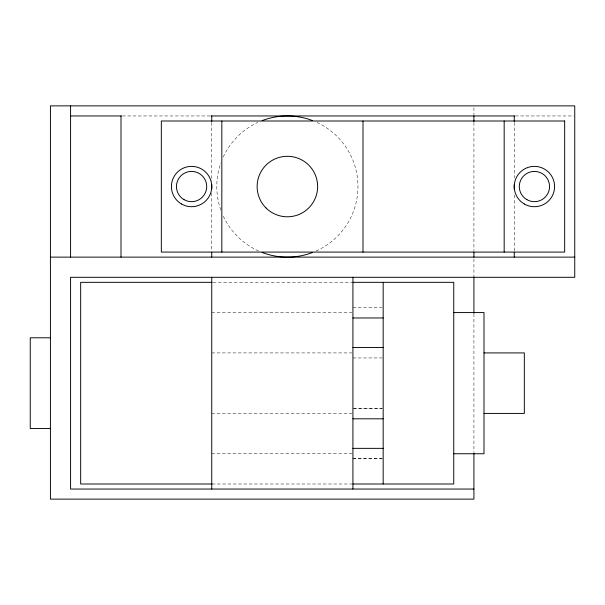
<?xml version="1.0" encoding="UTF-8"?>
<svg xmlns="http://www.w3.org/2000/svg" width="605" height="605" viewBox="0 0 605 605"><rect width="100%" height="100%" fill="white"/><g stroke="black" fill="none" stroke-linecap="round" stroke-linejoin="round"><path stroke-width="0.45" stroke-dasharray="3.02 2.27" d="M122.422 115.956L210.086 115.956M515.384 115.956L573.805 115.956M213.013 282.331L351.974 282.331M352.919 307.544L382.224 307.559M211.75 312.581L351.974 312.581M211.75 352.919L351.974 352.919M352.919 357.956L382.224 357.941M353.865 408.375L382.224 408.375M352.919 408.504L382.224 408.504M211.75 413.419L351.974 413.419M211.75 453.75L351.974 453.75M352.919 458.658L382.224 458.658M352.919 458.794L382.224 458.794M212.068 484L351.974 484M514.25 122.543L514.25 178.074M514.25 195.014L514.25 251.476M473.919 107.705L473.919 115.328M473.919 122.543L473.919 251.476M473.919 258.955L473.919 276.372M473.919 313.844L473.919 452.177M211.75 122.543L211.75 180.895M211.75 193.131L211.75 251.476M316.937 122.444A70.581 70.581 0 0 1 316.09 251.022M258.66 251.022A70.581 70.581 0 0 1 223.283 216.106M220.833 210.086A70.581 70.581 0 0 1 220.833 162.995M223.283 156.975A70.581 70.581 0 0 1 257.813 122.444"/><path stroke-width="0.91" d="M70.581 115.956L121.484 115.956M211.024 115.956L514.439 115.956M50.419 257.125L574.75 257.125M212.068 282.331L80.669 282.331L80.669 484L212.068 484M352.919 282.331L453.75 282.331L453.75 484L352.919 484M453.75 312.581L484 312.581L484 453.75L453.75 453.75M352.919 317.98L383.169 317.98M50.419 337.794L30.25 337.794L30.25 428.544L50.419 428.544M352.919 347.52L383.169 347.52M484 352.919L524.331 352.919L524.331 413.419L484 413.419M352.919 418.811L383.169 418.811M352.919 448.358L383.169 448.358M473.919 489.044L70.581 489.044L70.581 277.294L574.75 277.294L574.75 105.875L50.419 105.875L50.419 499.125L473.919 499.125L473.919 453.122M514.25 115.956L514.25 121.605M514.25 184.661L514.25 189.365M514.25 252.421L514.25 257.125M504.169 121L504.169 252.081M473.919 115.956L473.919 121.605M473.919 252.398L473.919 257.125M473.919 276.977L473.919 313.216M383.169 282.331L383.169 484M363 121L363 252.081M352.919 277.294L352.919 489.044M221.831 121L221.831 252.081M211.75 115.956L211.75 121.605M211.75 184.661L211.75 189.365M211.75 252.421L211.75 257.125M211.75 277.294L211.75 489.044M121 115.956L121 257.125M70.581 105.875L70.581 257.125M312.664 252.444A70.581 70.581 0 0 1 262.086 252.444M262.086 120.645A70.581 70.581 0 0 1 312.664 120.645M564.669 121L161.331 121L161.331 252.081L564.669 252.081L564.669 121M526.857 199.642A15.125 15.125 0 0 0 549.544 186.544A15.125 15.125 0 0 0 526.857 173.446A15.125 15.125 0 0 0 526.857 199.642M184.018 199.642A15.125 15.125 0 0 0 206.706 186.544A15.125 15.125 0 0 0 184.018 173.446A15.125 15.125 0 0 0 184.018 199.642M181.5 204.006A20.169 20.169 0 0 0 211.75 186.544A20.169 20.169 0 0 0 181.5 169.075A20.169 20.169 0 0 0 181.5 204.006M524.331 204.006A20.169 20.169 0 0 0 554.581 186.544A20.169 20.169 0 0 0 524.331 169.075A20.169 20.169 0 0 0 524.331 204.006M265.988 207.931A30.25 30.25 0 0 0 316.596 194.371A30.25 30.25 0 0 0 279.548 157.323A30.25 30.25 0 0 0 265.988 207.931"/></g></svg>
